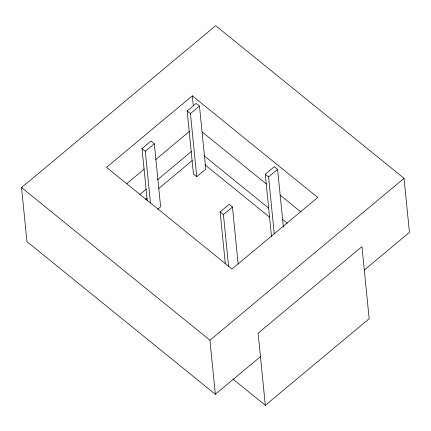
<?xml version="1.0" encoding="UTF-8"?>
<svg xmlns="http://www.w3.org/2000/svg" width="431" height="431" viewBox="0 0 431 431"><rect width="100%" height="100%" fill="white"/><g stroke="black" fill="none" stroke-linecap="round" stroke-linejoin="round"><path stroke-width="0.65" d="M260.453 356.647L215.328 394.273L26.948 241.629L21.55 187.566L215.672 25.693L404.052 178.337L409.45 232.401L364.308 270.048M192.307 95.833L106.532 167.357L231.975 269.003L317.749 197.473L192.307 95.833L193.303 105.821M147.24 201.04L142.004 148.587L151.033 141.056L154.33 143.733L160.628 206.805L157.617 209.315M187.146 110.939L196.175 103.413L199.478 106.085L205.776 169.162L196.746 176.694L193.444 174.016L187.146 110.939L190.448 113.617L196.746 176.694M150.473 203.049L145.306 151.259L154.33 143.733M190.448 113.617L199.478 106.085M126.644 183.773L144.213 169.124M155.58 159.648L189.683 131.207M139.94 194.397L146.12 189.241M157.444 179.797L191.423 151.464M145.473 199.542L147.019 198.255M158.344 188.81L192.323 160.477M225.3 263.68L220.128 211.89L229.157 204.359L232.46 207.036L238.16 264.138M271.503 236.657L265.275 174.243L274.305 166.716L277.602 169.388L283.366 227.153M228.597 266.353L223.43 214.563L232.46 207.036M274.272 234.022L268.572 176.92L277.602 169.388M215.328 394.273L209.935 340.21L404.052 178.337M265.307 405.307L369.162 318.708L361.97 246.618L258.115 333.222L265.307 405.307L232.891 379.038M265.275 174.243L268.572 176.92M202.161 131.972L266.45 184.069M280.037 195.076L300.946 212.02M203.89 155.639L268.518 208.011M282.591 219.417L287.283 223.215M204.784 164.653L269.418 217.025M142.004 148.587L145.306 151.259M220.128 211.89L223.43 214.563M21.55 187.566L209.935 340.21"/></g></svg>
